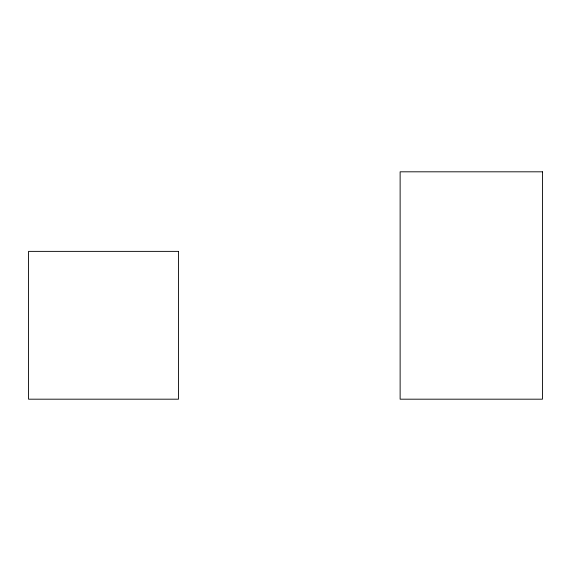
<?xml version="1.0" encoding="UTF-8"?>
<svg xmlns="http://www.w3.org/2000/svg" width="571" height="571" viewBox="0 0 571 571"><rect width="100%" height="100%" fill="white"/><g stroke="black" fill="none" stroke-linecap="round" stroke-linejoin="round"><path stroke-width="0.86" d="M542.45 171.814L400.128 171.814L400.128 399.186L542.45 399.186L542.45 171.814M178.487 251.376L28.55 251.376L28.55 399.186L178.487 399.186L178.487 251.376"/></g></svg>
